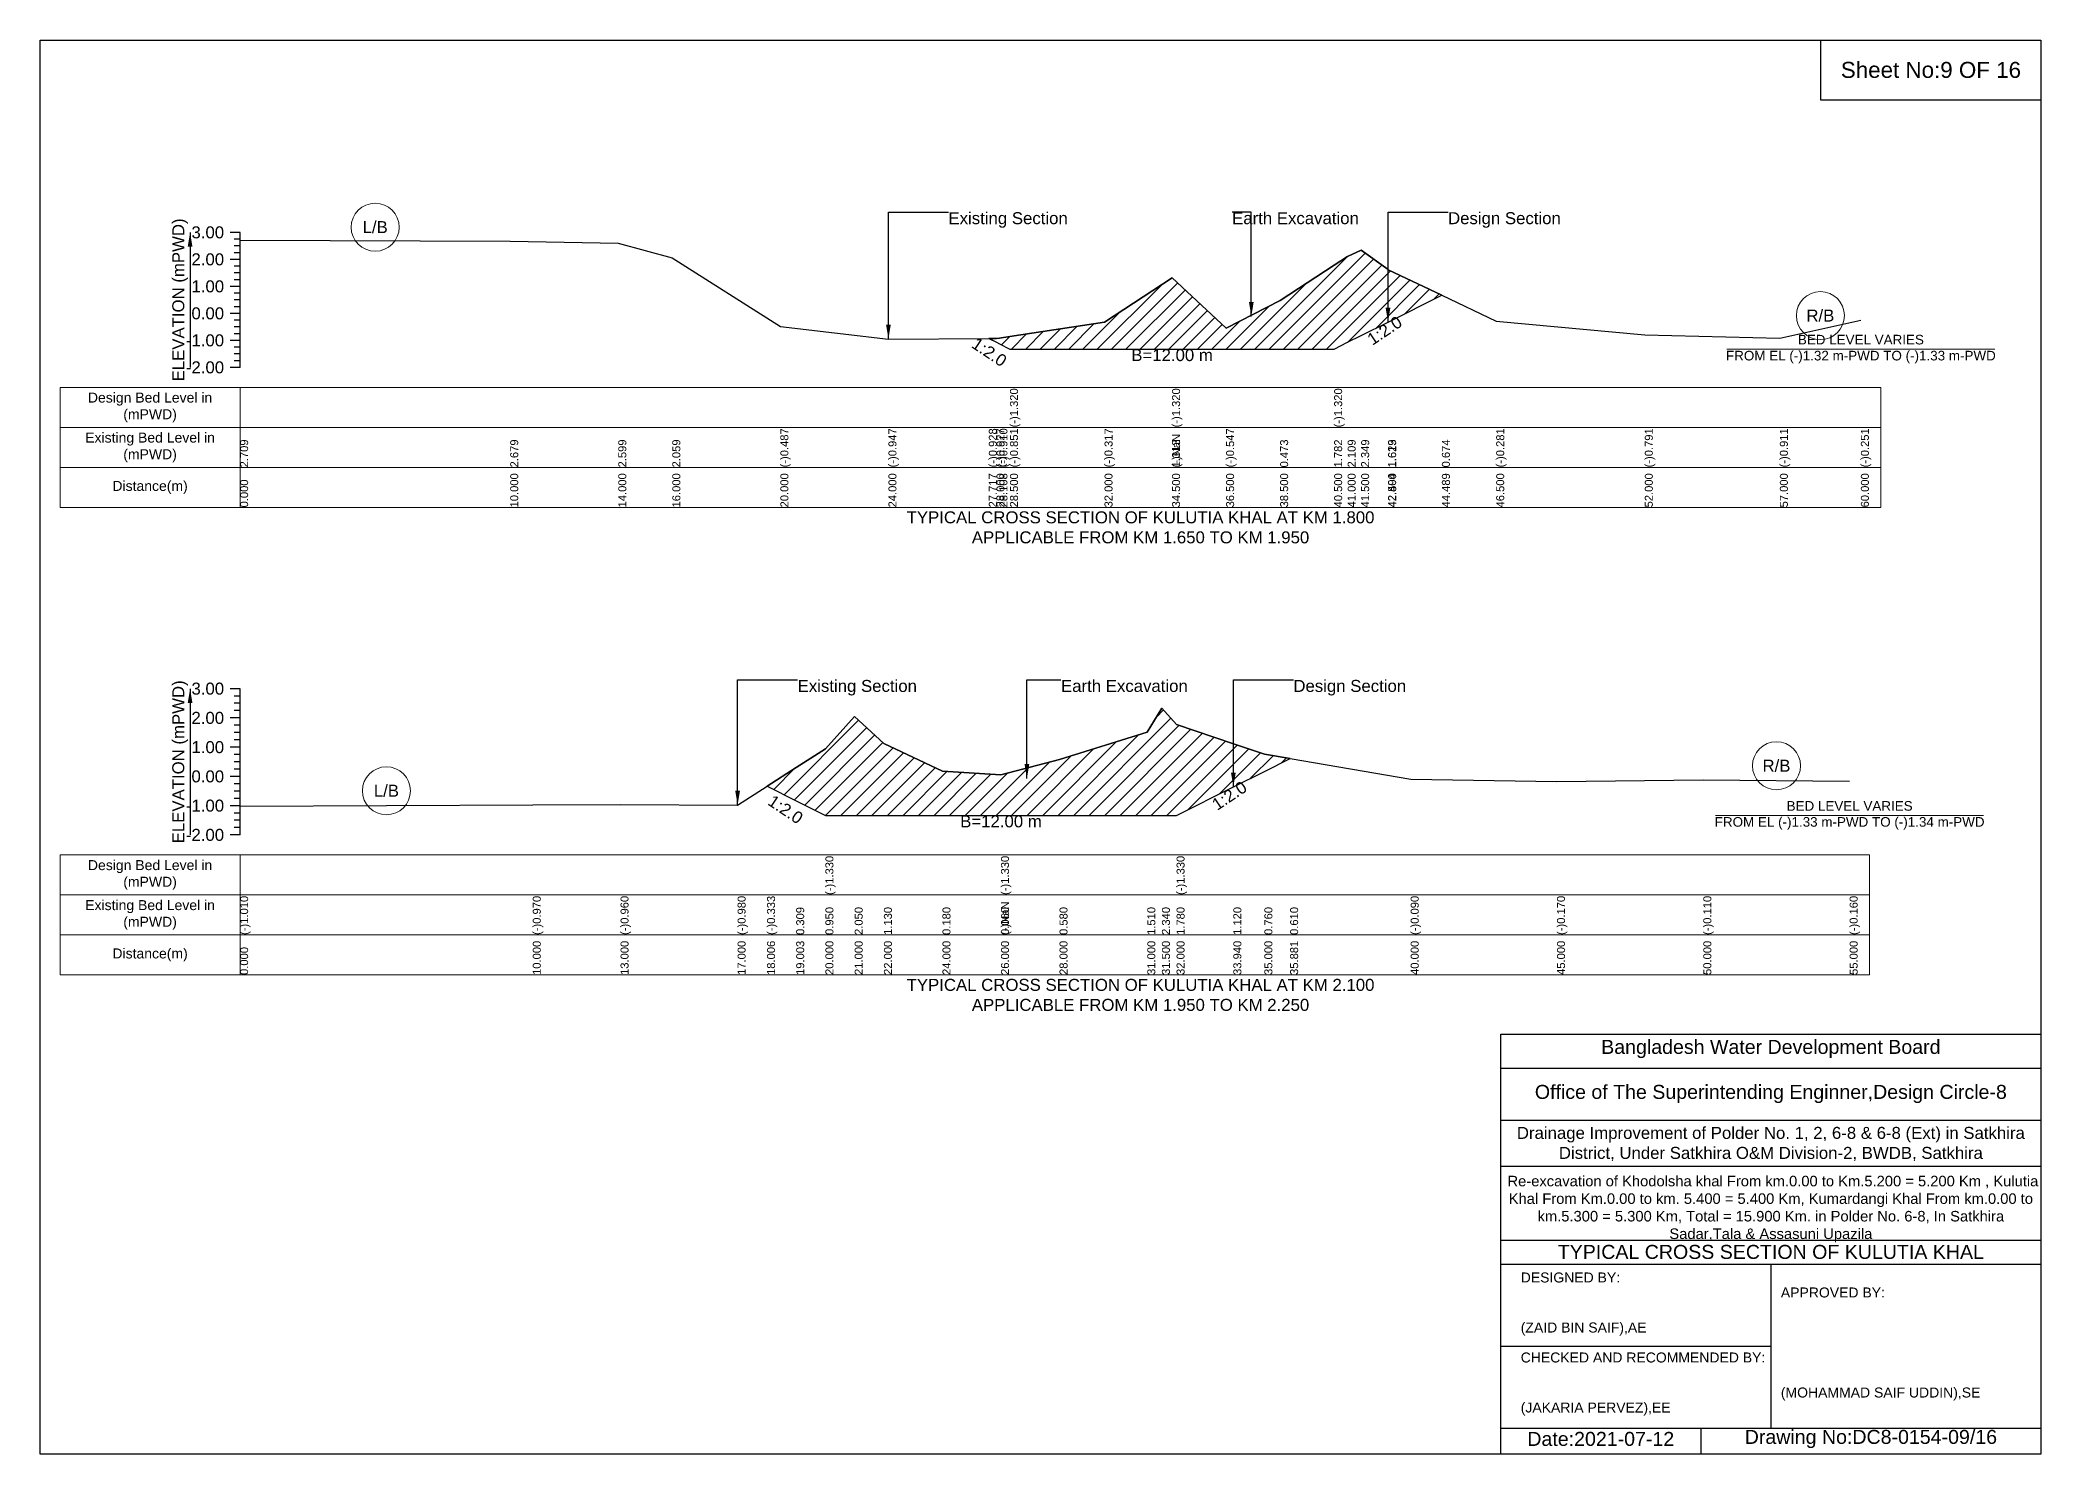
# Model space of a CAD drawing. Header units: inches. Extents: x 91000 to 568000, y -5656 to 0.
# Drawn here: x 330000 to 338000, y -5656 to 0 of the extents above; entities that cross this region are included whole.
import ezdxf

# ---------------------------------------------------------------- set-up
doc = ezdxf.new("R2010")
doc.units = ezdxf.units.IN
doc.header["$LTSCALE"] = 7
doc.header["$MEASUREMENT"] = 0
for name, color, linetype, lineweight in [('Cross section Data Border', 7, 'Continuous', 9), ('Cross Section Labels', 7, 'Continuous', 9), ('Existing_Bed_Level for Xsection', 7, 'Continuous', 25)]:
    doc.layers.add(name, color=color, linetype=linetype, lineweight=lineweight)
doc.styles.get("Standard").update_dxf_attribs({"font": 'arial.ttf'})
doc.dimstyles.get("Standard").update_dxf_attribs({"dimtxt": 0.18, "dimasz": 0.18, "dimexe": 0.18, "dimexo": 0.0625, "dimgap": 0.09, "dimtad": 0, "dimtih": 1, "dimtoh": 1, "dimdec": 4, "dimzin": 0, "dimdsep": 46, "dimtxsty": 'Standard', "dimcen": 0.09, "dimadec": 0, "dimazin": 0, "dimtfac": 1, "dimtdec": 4, "dimtofl": 0, "dimtmove": 0, "dimatfit": 3, "dimfxl": 1, "dimtolj": 1, "dimtzin": 0, "dimarcsym": 0})

msp = doc.modelspace()

# ---------------------------------------------------------------- hatches: boundary and pattern name
at = {"layer": 'Existing_Bed_Level for Xsection'}
h = msp.add_hatch(dxfattribs=at)
h.set_pattern_fill('ANSI31', color=256, scale=324, style=0)
h.paths.add_polyline_path([(333793.4, -1194), (333824, -1209.3), (333835.7, -1215.1), (333878, -1236.3), (334256, -1236.3), (334526, -1236.3), (334742, -1236.3), (334958, -1236.3), (335174, -1236.3), (335228, -1209.3), (335282, -1182.3), (335389.4, -1128.6), (335390, -1128.3), (335604.8, -1020.9), (335390, -918.9), (335389.4, -918.4), (335282, -840), (335228, -866), (335174, -901.3), (334958, -1042.6), (334742, -1152.8), (334526, -951.9), (334256, -1128), (333878, -1185.6), (333835.7, -1192.1), (333824, -1193.8)])
h = msp.add_hatch(dxfattribs=at)
h.set_pattern_fill('ANSI31', color=256, scale=351, style=0)
h.paths.add_polyline_path([(332906.7, -2984.8), (333023.3, -3043.1), (333140, -3101.4), (333257, -3101.4), (333374, -3101.4), (333608, -3101.4), (333842, -3101.4), (334076, -3101.4), (334427, -3101.4), (334485.5, -3101.4), (334544, -3101.4), (334771, -2987.9), (334895, -2925.9), (334998, -2874.4), (334895, -2856.9), (334771, -2814.8), (334544, -2737.6), (334485.5, -2672.1), (334427, -2769.2), (334076, -2878), (333842, -2938.8), (333608, -2924.8), (333374, -2813.6), (333257, -2706), (333140, -2834.7), (333023.3, -2909.7)])

# ---------------------------------------------------------------- linework, layer by layer
for points in [[(330000, 0), (338000, 0), (338000, -5656), (330000, -5656)], [(337120, 0), (338000, 0), (338000, -240), (337120, -240)]]:
    msp.add_lwpolyline(points, close=True)
for points in [[(335840, -5656), (335840, -3976), (338000, -3976)], [(335840, -4112), (338000, -4112)], [(335840, -4320), (338000, -4320)], [(335840, -4504), (338000, -4504)], [(335840, -4800), (338000, -4800)], [(335840, -4896), (338000, -4896)], [(336920, -4896), (336920, -5552)], [(335840, -5224), (336920, -5224)], [(335840, -5552), (338000, -5552)], [(336640, -5552), (336640, -5656)]]:
    msp.add_lwpolyline(points)
at = {"layer": 'Cross section Data Border'}
for points in [[(330080, -1389.7), (337360, -1389.7), (337360, -1869.7), (330080, -1869.7)], [(330080, -3259.8), (337315, -3259.8), (337315, -3739.8), (330080, -3739.8)]]:
    msp.add_lwpolyline(points, close=True, dxfattribs=at)
for points in [[(330800, -1389.7), (330800, -1869.7)], [(330080, -1549.7), (337360, -1549.7)], [(330080, -1709.7), (337360, -1709.7)], [(330800, -3259.8), (330800, -3739.8)], [(330080, -3419.8), (337315, -3419.8)], [(330080, -3579.8), (337315, -3579.8)]]:
    msp.add_lwpolyline(points, dxfattribs=at)
at = {"layer": 'Cross Section Labels'}
for points in [[(336744.2, -1236.3), (337815.8, -1236.3)], [(336699.2, -3101.4), (337770.8, -3101.4)]]:
    msp.add_lwpolyline(points, dxfattribs=at)
for centre in [(331340, -748.8), (337118, -1102.5), (336942.5, -2903.1), (331385, -3003.2)]:
    msp.add_circle(centre, 96, dxfattribs=at)
at = {"layer": 'Existing_Bed_Level for Xsection'}
for points in [[(330800, -769.7), (330760, -769.7)], [(330800, -796.7), (330776, -796.7)], [(330800, -1309.7), (330800, -1201.7), (330800, -1093.7), (330800, -985.7), (330800, -877.7), (330800, -769.7)], [(330800, -877.7), (330760, -877.7)], [(330800, -823.7), (330776, -823.7)], [(330800, -850.7), (330776, -850.7)], [(330800, -801.2), (331880, -804.4), (332312, -813), (332528, -871.4), (332960, -1146.3), (333392, -1196), (333793.4, -1194), (333824, -1193.8), (333835.7, -1192.1), (333878, -1185.6), (333878, -1185.6), (334256, -1128), (334526, -951.9), (334526, -951.9), (334742, -1152.8), (334958, -1042.6), (335174, -901.3), (335174, -901.3), (335228, -866), (335282, -840), (335389.4, -918.4), (335390, -918.9), (335604.8, -1020.9), (335822, -1124.1), (336416, -1179.2), (336956, -1192.1), (337280, -1120.8)], [(330800, -904.7), (330776, -904.7)], [(330800, -931.7), (330776, -931.7)], [(330800, -958.7), (330776, -958.7)], [(330800, -985.7), (330760, -985.7)], [(330800, -1012.7), (330776, -1012.7)], [(330800, -1039.7), (330776, -1039.7)], [(330800, -1093.7), (330760, -1093.7)], [(330800, -1066.7), (330776, -1066.7)], [(330800, -1120.7), (330776, -1120.7)], [(330800, -1147.7), (330776, -1147.7)], [(330800, -1174.7), (330776, -1174.7)], [(330800, -1201.7), (330760, -1201.7)], [(330800, -1228.7), (330776, -1228.7)], [(330800, -1255.7), (330776, -1255.7)], [(330800, -1309.7), (330760, -1309.7)], [(330800, -1282.7), (330776, -1282.7)], [(330800, -2594.8), (330760, -2594.8)], [(330800, -2624.1), (330776, -2624.1)], [(330800, -3179.8), (330800, -3062.8), (330800, -2945.8), (330800, -2828.8), (330800, -2711.8), (330800, -2594.8)], [(330800, -2711.8), (330760, -2711.8)], [(330800, -2653.3), (330776, -2653.3)], [(330800, -2682.6), (330776, -2682.6)], [(330800, -3064), (331970, -3059.3), (332321, -3058.2), (332789, -3060.5), (332906.7, -2984.8), (333023.3, -2909.7), (333140, -2834.7), (333140, -2834.7), (333257, -2706), (333374, -2813.6), (333608, -2924.8), (333842, -2938.8), (333842, -2938.8), (334076, -2878), (334427, -2769.2), (334485.5, -2672.1), (334544, -2737.6), (334544, -2737.6), (334771, -2814.8), (334895, -2856.9), (334998, -2874.4), (335480, -2956.4), (336065, -2965.7), (336650, -2958.7), (337235, -2964.6)], [(330800, -2741.1), (330776, -2741.1)], [(330800, -2770.3), (330776, -2770.3)], [(330800, -2799.6), (330776, -2799.6)], [(330800, -2828.8), (330760, -2828.8)], [(330800, -2858.1), (330776, -2858.1)], [(330800, -2945.8), (330760, -2945.8)], [(330800, -2887.3), (330776, -2887.3)], [(330800, -2916.6), (330776, -2916.6)], [(330800, -2975.1), (330776, -2975.1)], [(330800, -3004.3), (330776, -3004.3)], [(330800, -3033.6), (330776, -3033.6)], [(330800, -3062.8), (330760, -3062.8)], [(330800, -3092.1), (330776, -3092.1)], [(330800, -3179.8), (330760, -3179.8)], [(330800, -3121.3), (330776, -3121.3)], [(330800, -3150.6), (330776, -3150.6)]]:
    msp.add_lwpolyline(points, dxfattribs=at)
for points in [[(333793.4, -1194), (333824, -1209.3), (333835.7, -1215.1), (333878, -1236.3), (333878, -1236.3), (334256, -1236.3), (334526, -1236.3), (334526, -1236.3), (334742, -1236.3), (334958, -1236.3), (335174, -1236.3), (335174, -1236.3), (335228, -1209.3), (335282, -1182.3), (335389.4, -1128.6), (335390, -1128.3), (335604.8, -1020.9), (335604.8, -1020.9), (335604.8, -1020.9), (335390, -918.9), (335389.4, -918.4), (335282, -840), (335228, -866), (335174, -901.3), (335174, -901.3), (334958, -1042.6), (334742, -1152.8), (334526, -951.9), (334526, -951.9), (334256, -1128), (333878, -1185.6), (333878, -1185.6), (333835.7, -1192.1), (333824, -1193.8)], [(332906.7, -2984.8), (332906.7, -2984.8), (333023.3, -3043.1), (333140, -3101.4), (333140, -3101.4), (333257, -3101.4), (333374, -3101.4), (333608, -3101.4), (333842, -3101.4), (333842, -3101.4), (334076, -3101.4), (334427, -3101.4), (334485.5, -3101.4), (334544, -3101.4), (334544, -3101.4), (334771, -2987.9), (334895, -2925.9), (334998, -2874.4), (334895, -2856.9), (334771, -2814.8), (334544, -2737.6), (334544, -2737.6), (334485.5, -2672.1), (334427, -2769.2), (334076, -2878), (333842, -2938.8), (333842, -2938.8), (333608, -2924.8), (333374, -2813.6), (333257, -2706), (333140, -2834.7), (333140, -2834.7), (333023.3, -2909.7), (332906.7, -2984.8)]]:
    msp.add_lwpolyline(points, close=True, dxfattribs=at)

# ---------------------------------------------------------------- texts
at = {"attachment_point": 5}
for s, insert, char_height in [('Sheet No:9 OF 16', (337560, -120), 64), ('Bangladesh Water Development Board', (336920, -4036), 56), ('Office of The Superintending Enginner,Design Circle-8', (336920, -4216), 56)]:
    msp.add_mtext(s, dxfattribs=dict(at, insert=insert, char_height=char_height))
for s, insert, char_height, width, attachment_point in [('Drainage Improvement of Polder No. 1, 2, 6-8 & 6-8 (Ext) in Satkhira District, Under Satkhira O&M Division-2, BWDB, Satkhira', (336920, -4416), 48, 2240, 5), (' Re-excavation of Khodolsha khal From km.0.00 to Km.5.200 = 5.200 Km , Kulutia Khal From Km.0.00 to km. 5.400 = 5.400 Km, Kumardangi Khal From km.0.00 to km.5.300 = 5.300 Km, Total = 15.900 Km. in Polder No. 6-8, In Satkhira Sadar,Tala & Assasuni Upazila', (336920, -4676), 42.1524, 2160, 5), ('TYPICAL CROSS SECTION OF KULUTIA KHAL', (336920, -4848), 56, 2240, 5), ('DESIGNED BY:^J^J^J(ZAID BIN SAIF),AE', (335920, -5056), 40, 1120, 4), ('APPROVED BY:^J^J^J^J^J^J(MOHAMMAD SAIF UDDIN),SE', (336960, -5216), 40, 1120, 4), ('CHECKED AND RECOMMENDED BY:^J^J^J(JAKARIA PERVEZ),EE', (335920, -5376), 40, 1120, 4), ('Date:2021-07-12', (336240, -5596), 56, 1120, 5), ('Drawing No:DC8-0154-09/16', (337320, -5596), 56, 1760, 5)]:
    msp.add_mtext(s, dxfattribs=dict(insert=insert, char_height=char_height, width=width, attachment_point=attachment_point))
at = {"layer": 'Cross section Data Border', "char_height": 40, "width": 640, "attachment_point": 5}
for s, insert in [('Design Bed Level in (mPWD)', (330440, -1469.7)), ('Existing Bed Level in (mPWD)', (330440, -1629.7)), ('Distance(m)', (330440, -1789.7)), ('Design Bed Level in (mPWD)', (330440, -3339.8)), ('Existing Bed Level in (mPWD)', (330440, -3499.8)), ('Distance(m)', (330440, -3659.8))]:
    msp.add_mtext(s, dxfattribs=dict(at, insert=insert))
at = {"layer": 'Cross Section Labels'}
for s, insert, char_height, attachment_point in [('Existing Section', (333632, -688.7), 48, 1), ('Earth Excavation', (334766, -688.7), 48, 1), ('Design Section', (335629.4, -688.7), 48, 1), ('L/B', (331340, -748.8), 48, 5), ('R/B', (337118, -1102.5), 48, 5), ('BED LEVEL VARIES ^JFROM EL (-)1.32 m-PWD TO (-)1.33 m-PWD', (337280, -1236.3), 38.4, 5), ('B=12.00 m', (334526, -1236.3), 48, 2), ('TYPICAL CROSS SECTION OF KULUTIA KHAL AT KM 1.800^JAPPLICABLE FROM KM 1.650 TO KM 1.950', (334400, -1949.7), 48, 5), ('Existing Section', (333029, -2559.7), 48, 1), ('Earth Excavation', (334082, -2559.7), 48, 1), ('Design Section', (335011, -2559.7), 48, 1), ('R/B', (336942.5, -2903.1), 48, 5), ('L/B', (331385, -3003.2), 48, 5), ('B=12.00 m', (333842, -3101.4), 48, 2), ('BED LEVEL VARIES ^JFROM EL (-)1.33 m-PWD TO (-)1.34 m-PWD', (337235, -3101.4), 38.4, 5), ('TYPICAL CROSS SECTION OF KULUTIA KHAL AT KM 2.100^JAPPLICABLE FROM KM 1.950 TO KM 2.250', (334400, -3819.8), 48, 5)]:
    msp.add_mtext(s, dxfattribs=dict(at, insert=insert, char_height=char_height, attachment_point=attachment_point))
at = {"layer": 'Cross Section Labels', "char_height": 48, "attachment_point": 2}
for insert, rotation in [((335362.4, -1142.1), 33.69007), ((333808.7, -1228.6), 326.30993), ((332994.1, -3057.7), 326.30993), ((334741.8, -3002.6), 33.69007)]:
    msp.add_mtext('1:2.0', dxfattribs=dict(at, insert=insert, rotation=rotation))
at = {"layer": 'Existing_Bed_Level for Xsection', "rotation": 90}
for s, insert, char_height, attachment_point in [('ELEVATION (mPWD)', (330560, -1039.7), 48, 5), ('(-)1.320', (333878, -1549.7), 32, 1), ('(-)1.320', (334526, -1549.7), 32, 1), ('(-)1.320', (335174, -1549.7), 32, 1), ('2.709', (330800, -1709.7), 32, 1), ('2.679', (331880, -1709.7), 32, 1), ('2.599', (332312, -1709.7), 32, 1), ('2.059', (332528, -1709.7), 32, 1), ('(-)0.487', (332960, -1709.7), 32, 1), ('(-)0.947', (333392, -1709.7), 32, 1), ('(-)0.928', (333793.4, -1709.7), 32, 1), ('(-)0.927', (333824, -1709.7), 32, 1), ('(-)0.910', (333835.7, -1709.7), 32, 1), ('(-)0.851', (333878, -1709.7), 32, 1), ('(-)0.851', (333878, -1709.7), 32, 1), ('(-)0.851', (333878, -1709.7), 32, 1), ('(-)0.317', (334256, -1709.7), 32, 1), ('(-)NaN', (334526, -1709.7), 32, 1), ('(-)NaN', (334526, -1709.7), 32, 1), ('1.313', (334526, -1709.7), 32, 1), ('1.313', (334526, -1709.7), 32, 1), ('(-)0.547', (334742, -1709.7), 32, 1), ('0.473', (334958, -1709.7), 32, 1), ('2.109', (335228, -1709.7), 32, 1), ('2.349', (335282, -1709.7), 32, 1), ('1.623', (335389.4, -1709.7), 32, 1), ('1.619', (335390, -1709.7), 32, 1), ('0.674', (335604.8, -1709.7), 32, 1), ('(-)0.281', (335822, -1709.7), 32, 1), ('(-)0.791', (336416, -1709.7), 32, 1), ('(-)0.911', (336956, -1709.7), 32, 1), ('(-)0.251', (337280, -1709.7), 32, 1), ('1.782', (335174, -1709.7), 32, 1), ('1.782', (335174, -1709.7), 32, 1), ('0.000', (330800, -1869.7), 32, 1), ('10.000', (331880, -1869.7), 32, 1), ('14.000', (332312, -1869.7), 32, 1), ('16.000', (332528, -1869.7), 32, 1), ('20.000', (332960, -1869.7), 32, 1), ('24.000', (333392, -1869.7), 32, 1), ('27.717', (333793.4, -1869.7), 32, 1), ('28.000', (333824, -1869.7), 32, 1), ('28.108', (333835.7, -1869.7), 32, 1), ('28.500', (333878, -1869.7), 32, 1), ('28.500', (333878, -1869.7), 32, 1), ('28.500', (333878, -1869.7), 32, 1), ('32.000', (334256, -1869.7), 32, 1), ('34.500', (334526, -1869.7), 32, 1), ('34.500', (334526, -1869.7), 32, 1), ('34.500', (334526, -1869.7), 32, 1), ('36.500', (334742, -1869.7), 32, 1), ('38.500', (334958, -1869.7), 32, 1), ('40.500', (335174, -1869.7), 32, 1), ('40.500', (335174, -1869.7), 32, 1), ('40.500', (335174, -1869.7), 32, 1), ('41.000', (335228, -1869.7), 32, 1), ('41.500', (335282, -1869.7), 32, 1), ('42.494', (335389.4, -1869.7), 32, 1), ('42.500', (335390, -1869.7), 32, 1), ('44.489', (335604.8, -1869.7), 32, 1), ('46.500', (335822, -1869.7), 32, 1), ('52.000', (336416, -1869.7), 32, 1), ('57.000', (336956, -1869.7), 32, 1), ('60.000', (337280, -1869.7), 32, 1), ('ELEVATION (mPWD)', (330560, -2887.3), 48, 5), ('(-)1.330', (333140, -3419.8), 32, 1), ('(-)1.330', (333842, -3419.8), 32, 1), ('(-)1.330', (334544, -3419.8), 32, 1), ('(-)1.010', (330800, -3579.8), 32, 1), ('(-)0.970', (331970, -3579.8), 32, 1), ('(-)0.960', (332321, -3579.8), 32, 1), ('(-)0.980', (332789, -3579.8), 32, 1), ('(-)0.333', (332906.7, -3579.8), 32, 1), ('(-)0.090', (335480, -3579.8), 32, 1), ('(-)0.170', (336065, -3579.8), 32, 1), ('(-)0.110', (336650, -3579.8), 32, 1), ('(-)0.160', (337235, -3579.8), 32, 1), ('0.309', (333023.3, -3579.8), 32, 1), ('0.950', (333140, -3579.8), 32, 1), ('0.950', (333140, -3579.8), 32, 1), ('0.950', (333140, -3579.8), 32, 1), ('2.050', (333257, -3579.8), 32, 1), ('1.130', (333374, -3579.8), 32, 1), ('0.180', (333608, -3579.8), 32, 1), ('(-)NaN', (333842, -3579.8), 32, 1), ('0.060', (333842, -3579.8), 32, 1), ('0.060', (333842, -3579.8), 32, 1), ('0.580', (334076, -3579.8), 32, 1), ('1.510', (334427, -3579.8), 32, 1), ('2.340', (334485.5, -3579.8), 32, 1), ('1.780', (334544, -3579.8), 32, 1), ('1.780', (334544, -3579.8), 32, 1), ('1.780', (334544, -3579.8), 32, 1), ('1.120', (334771, -3579.8), 32, 1), ('0.760', (334895, -3579.8), 32, 1), ('0.610', (334998, -3579.8), 32, 1), ('0.000', (330800, -3739.8), 32, 1), ('10.000', (331970, -3739.8), 32, 1), ('13.000', (332321, -3739.8), 32, 1), ('17.000', (332789, -3739.8), 32, 1), ('18.006', (332906.7, -3739.8), 32, 1), ('19.003', (333023.3, -3739.8), 32, 1), ('20.000', (333140, -3739.8), 32, 1), ('20.000', (333140, -3739.8), 32, 1), ('20.000', (333140, -3739.8), 32, 1), ('21.000', (333257, -3739.8), 32, 1), ('22.000', (333374, -3739.8), 32, 1), ('24.000', (333608, -3739.8), 32, 1), ('26.000', (333842, -3739.8), 32, 1), ('26.000', (333842, -3739.8), 32, 1), ('26.000', (333842, -3739.8), 32, 1), ('28.000', (334076, -3739.8), 32, 1), ('31.000', (334427, -3739.8), 32, 1), ('31.500', (334485.5, -3739.8), 32, 1), ('32.000', (334544, -3739.8), 32, 1), ('32.000', (334544, -3739.8), 32, 1), ('32.000', (334544, -3739.8), 32, 1), ('33.940', (334771, -3739.8), 32, 1), ('35.000', (334895, -3739.8), 32, 1), ('35.881', (334998, -3739.8), 32, 1), ('40.000', (335480, -3739.8), 32, 1), ('45.000', (336065, -3739.8), 32, 1), ('50.000', (336650, -3739.8), 32, 1), ('55.000', (337235, -3739.8), 32, 1)]:
    msp.add_mtext(s, dxfattribs=dict(at, insert=insert, char_height=char_height, attachment_point=attachment_point))
at = {"layer": 'Existing_Bed_Level for Xsection', "char_height": 48, "attachment_point": 6}
for s, insert in [('3.00', (330736, -769.7)), ('2.00', (330736, -877.7)), ('1.00', (330736, -985.7)), ('0.00', (330736, -1093.7)), ('-1.00', (330736, -1201.7)), ('-2.00', (330736, -1309.7)), ('3.00', (330736, -2594.8)), ('2.00', (330736, -2711.8)), ('1.00', (330736, -2828.8)), ('0.00', (330736, -2945.8)), ('-1.00', (330736, -3062.8)), ('-2.00', (330736, -3179.8))]:
    msp.add_mtext(s, dxfattribs=dict(at, insert=insert))

# ---------------------------------------------------------------- leaders
at = {"layer": 'Cross Section Labels', "annotation_type": 0, "has_hookline": 1, "hookline_direction": 0}
for points, text_width in [([(333392, -1196), (333392, -688.7), (333631.9, -688.7)], 467.2), ([(334842.9, -1105.4), (334842.9, -688.7), (334765.9, -688.7)], 497), ([(335389.4, -1128.6), (335389.4, -688.7), (335629.3, -688.7)], 441.2), ([(332789, -3060.5), (332789, -2559.7), (333028.9, -2559.7)], 467.2), ([(333945.7, -2953.9), (333945.7, -2559.7), (334081.9, -2559.7)], 497), ([(334771, -2987.9), (334771, -2559.7), (335010.9, -2559.7)], 441.2)]:
    msp.add_leader(points, dimstyle='Standard', override={"dimasz": 57.6}, dxfattribs=dict(at, text_width=text_width))
at = {"layer": 'Existing_Bed_Level for Xsection'}
for points in [[(330600, -769.7), (330600, -1309.7)], [(330600, -2594.8), (330600, -3179.8)]]:
    msp.add_leader(points, dimstyle='Standard', override={"dimasz": 57.6}, dxfattribs=at)

doc.saveas('drawing.dxf')
